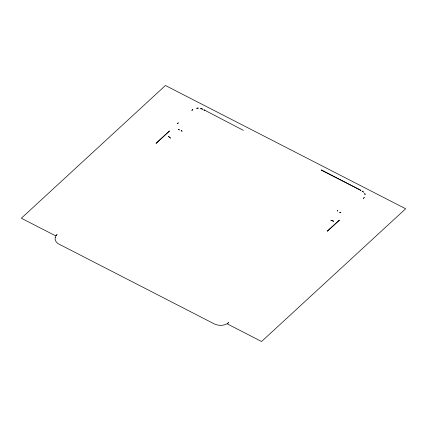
<?xml version="1.0" encoding="UTF-8"?>
<svg xmlns="http://www.w3.org/2000/svg" width="427" height="427" viewBox="0 0 427 427"><rect width="100%" height="100%" fill="white"/><g stroke="black" fill="none" stroke-linecap="round" stroke-linejoin="round"><path stroke-width="0.64" d="M204.875 110.289L203.85 109.776L203.748 110.038L204.357 110.027L243.401 130.374M181.656 130.39L181.624 130.966L182.148 131.233L181.117 130.721L181.656 130.39M55.174 237.636C54.544 240.55 56.839 243.262 59.39 244.329L214.306 323.912C218.149 325.769 223.172 325.982 227.025 323.773L261.57 341.499L405.65 208.76L165.43 85.501L21.35 218.24L55.9 235.971L55.174 237.636M56.983 234.636L56.038 235.704L56.983 234.636M169.439 131.03L156.101 143.317L169.439 131.03M178.256 122.907L177.52 123.718L178.256 122.907M364.215 197.573L363.484 198.384L364.215 197.573M192.812 109.627L191.894 110.342L192.812 109.627M337.25 210.639L337.645 211.023L337.25 210.639M339.38 220.183L327.301 231.162L339.38 220.183M228.482 322.631L227.351 323.607L228.482 322.631M360.868 190.346L360.532 190.485L360.372 190.079L321.115 169.93L360.868 190.346M198.208 108.122L196.73 108.212L198.208 108.122M179.319 129.936L178.315 129.349L179.319 129.936M330.946 220.417L333.695 221.207L330.946 220.417M202.217 109.05L200.535 108.533L202.505 109.157L202.217 109.05M340.847 212.742L339.737 212.246L340.847 212.742M170.432 138.054L168.548 136.469L170.432 138.054M362.347 191.211L362.112 191.056L363.548 192.171L362.347 191.211M365.074 194.589L364.781 193.591L365.074 194.589"/></g></svg>
